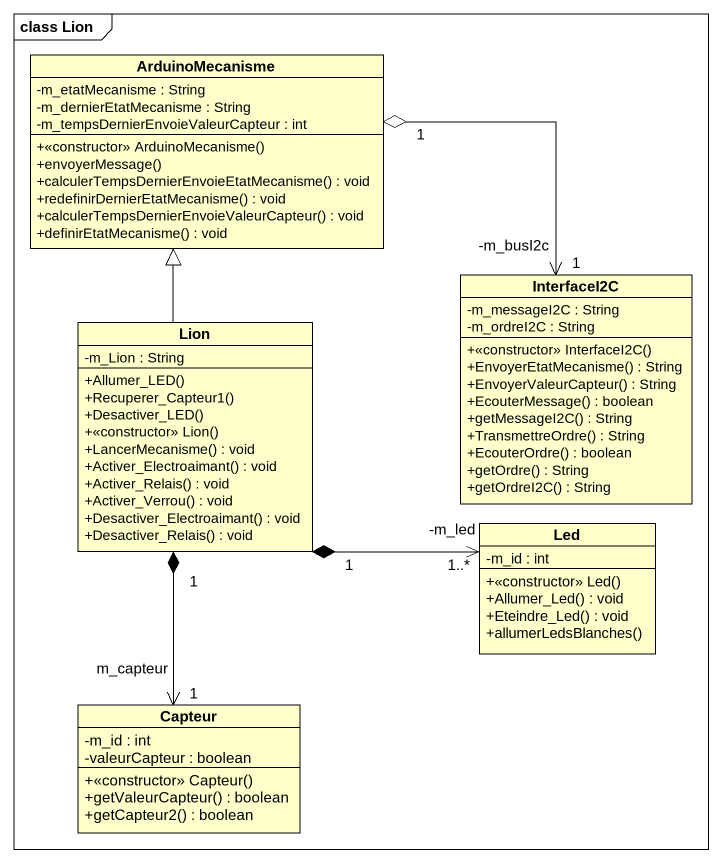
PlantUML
@startuml
mainframe class Lion
hide circle
hide empty members
skinparam classAttributeIconSize 0
class ArduinoMecanisme {
  -m_etatMecanisme : String
  -m_dernierEtatMecanisme : String
  -m_tempsDernierEnvoieValeurCapteur : int
  +<<constructor>> ArduinoMecanisme()
  +envoyerMessage()
  +calculerTempsDernierEnvoieEtatMecanisme() : void
  +redefinirDernierEtatMecanisme() : void
  +calculerTempsDernierEnvoieValeurCapteur() : void
  +definirEtatMecanisme() : void
}
class Lion {
  -m_Lion : String
  +Allumer_LED()
  +Recuperer_Capteur1()
  +Desactiver_LED()
  +<<constructor>> Lion()
  +LancerMecanisme() : void
  +Activer_Electroaimant() : void
  +Activer_Relais() : void
  +Activer_Verrou() : void
  +Desactiver_Electroaimant() : void
  +Desactiver_Relais() : void
}
class InterfaceI2C {
  -m_messageI2C : String
  -m_ordreI2C : String
  +<<constructor>> InterfaceI2C()
  +EnvoyerEtatMecanisme() : String
  +EnvoyerValeurCapteur() : String
  +EcouterMessage() : boolean
  +getMessageI2C() : String
  +TransmettreOrdre() : String
  +EcouterOrdre() : boolean
  +getOrdre() : String
  +getOrdreI2C() : String
}
class Led {
  -m_id : int
  +<<constructor>> Led()
  +Allumer_Led() : void
  +Eteindre_Led() : void
  +allumerLedsBlanches()
}
class Capteur {
  -m_id : int
  -valeurCapteur : boolean
  +<<constructor>> Capteur()
  +getValeurCapteur() : boolean
  +getCapteur2() : boolean
}
ArduinoMecanisme "1" o--> "-m_busI2c\n1" InterfaceI2C
Lion -up-|> ArduinoMecanisme
Lion "1" *-right-> "-m_led\n1..*" Led
Lion "1" *--> "1" Capteur : m_capteur
@enduml
